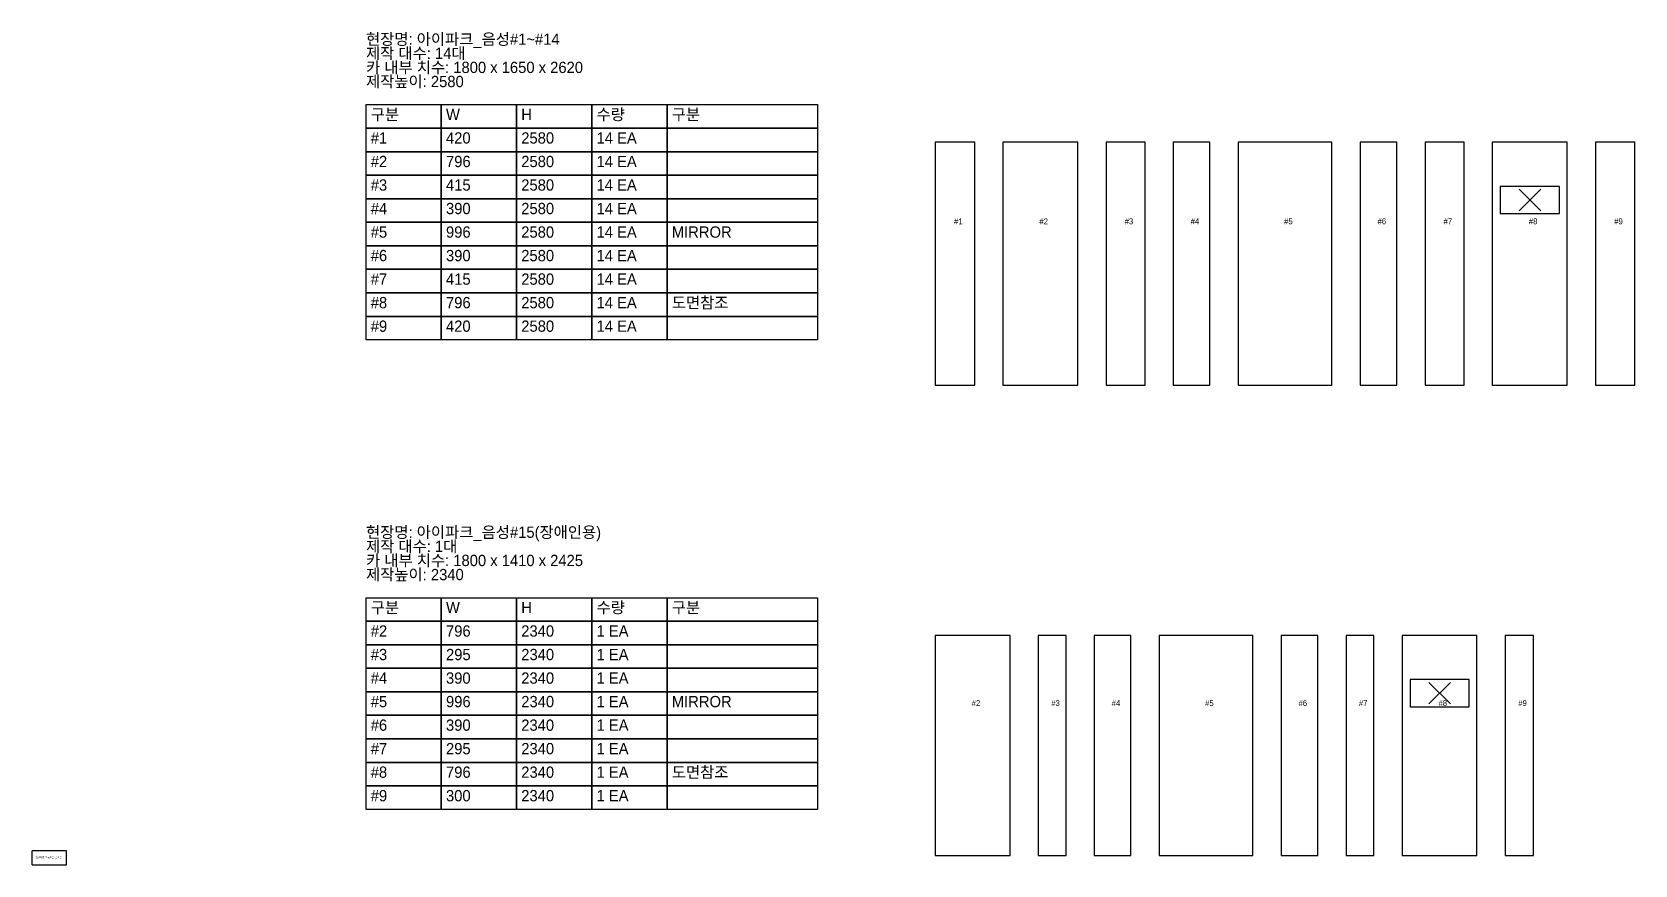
# Model space of a CAD drawing. Header units: millimetres. Extents: x -3500 to 13538, y 0 to 8851.
import ezdxf
from ezdxf.enums import TextEntityAlignment as Align

# ---------------------------------------------------------------- set-up
doc = ezdxf.new("R2010")
doc.units = ezdxf.units.MM
doc.layers.add('레이져', color=7, linetype='Continuous')
doc.styles.add('GHS', font='romans.shx', dxfattribs={"width": 0.9, "height": 35, "bigfont": 'ghs.shx'})
doc.styles.add('mydim1', font='gulim.ttc', dxfattribs={"width": 0.9})

msp = doc.modelspace()

# ---------------------------------------------------------------- linework, layer by layer
for p, q in [((50, 8080), (850, 8080)), ((50, 7830), (50, 8080)), ((850, 8080), (850, 7830)), ((850, 8080), (1650, 8080)), ((850, 7830), (850, 8080)), ((1650, 8080), (1650, 7830)), ((1650, 8080), (2450, 8080)), ((1650, 7830), (1650, 8080)), ((2450, 8080), (2450, 7830)), ((2450, 8080), (3250, 8080)), ((2450, 7830), (2450, 8080)), ((3250, 8080), (3250, 7830)), ((3250, 8080), (4850, 8080)), ((3250, 7830), (3250, 8080)), ((4850, 8080), (4850, 7830)), ((850, 7830), (50, 7830)), ((50, 7830), (850, 7830)), ((50, 7580), (50, 7830)), ((1650, 7830), (850, 7830)), ((850, 7830), (850, 7580)), ((850, 7830), (1650, 7830)), ((850, 7580), (850, 7830)), ((2450, 7830), (1650, 7830)), ((1650, 7830), (1650, 7580)), ((1650, 7830), (2450, 7830)), ((1650, 7580), (1650, 7830)), ((3250, 7830), (2450, 7830)), ((2450, 7830), (2450, 7580)), ((2450, 7830), (3250, 7830)), ((2450, 7580), (2450, 7830)), ((4850, 7830), (3250, 7830)), ((3250, 7830), (3250, 7580)), ((3250, 7830), (4850, 7830)), ((3250, 7580), (3250, 7830)), ((4850, 7830), (4850, 7580)), ((850, 7580), (50, 7580)), ((50, 7580), (850, 7580)), ((50, 7330), (50, 7580)), ((1650, 7580), (850, 7580)), ((850, 7580), (850, 7330)), ((850, 7580), (1650, 7580)), ((850, 7330), (850, 7580)), ((2450, 7580), (1650, 7580)), ((1650, 7580), (1650, 7330)), ((1650, 7580), (2450, 7580)), ((1650, 7330), (1650, 7580)), ((3250, 7580), (2450, 7580)), ((2450, 7580), (2450, 7330)), ((2450, 7580), (3250, 7580)), ((2450, 7330), (2450, 7580)), ((4850, 7580), (3250, 7580)), ((3250, 7580), (3250, 7330)), ((3250, 7580), (4850, 7580)), ((3250, 7330), (3250, 7580)), ((4850, 7580), (4850, 7330)), ((850, 7330), (50, 7330)), ((50, 7330), (850, 7330)), ((50, 7080), (50, 7330)), ((1650, 7330), (850, 7330)), ((850, 7330), (850, 7080)), ((850, 7330), (1650, 7330)), ((850, 7080), (850, 7330)), ((2450, 7330), (1650, 7330)), ((1650, 7330), (1650, 7080)), ((1650, 7330), (2450, 7330)), ((1650, 7080), (1650, 7330)), ((3250, 7330), (2450, 7330)), ((2450, 7330), (2450, 7080)), ((2450, 7330), (3250, 7330)), ((2450, 7080), (2450, 7330)), ((4850, 7330), (3250, 7330)), ((3250, 7330), (3250, 7080)), ((3250, 7330), (4850, 7330)), ((3250, 7080), (3250, 7330)), ((4850, 7330), (4850, 7080)), ((850, 7080), (50, 7080)), ((50, 7080), (850, 7080)), ((50, 6830), (50, 7080)), ((1650, 7080), (850, 7080)), ((850, 7080), (850, 6830)), ((850, 7080), (1650, 7080)), ((850, 6830), (850, 7080)), ((2450, 7080), (1650, 7080)), ((1650, 7080), (1650, 6830)), ((1650, 7080), (2450, 7080)), ((1650, 6830), (1650, 7080)), ((3250, 7080), (2450, 7080)), ((2450, 7080), (2450, 6830)), ((2450, 7080), (3250, 7080)), ((2450, 6830), (2450, 7080)), ((4850, 7080), (3250, 7080)), ((3250, 7080), (3250, 6830)), ((3250, 7080), (4850, 7080)), ((3250, 6830), (3250, 7080)), ((4850, 7080), (4850, 6830)), ((850, 6830), (50, 6830)), ((50, 6830), (850, 6830)), ((50, 6580), (50, 6830)), ((1650, 6830), (850, 6830)), ((850, 6830), (850, 6580)), ((850, 6830), (1650, 6830)), ((850, 6580), (850, 6830)), ((2450, 6830), (1650, 6830)), ((1650, 6830), (1650, 6580)), ((1650, 6830), (2450, 6830)), ((1650, 6580), (1650, 6830)), ((3250, 6830), (2450, 6830)), ((2450, 6830), (2450, 6580)), ((2450, 6830), (3250, 6830)), ((2450, 6580), (2450, 6830)), ((4850, 6830), (3250, 6830)), ((3250, 6830), (3250, 6580)), ((3250, 6830), (4850, 6830)), ((3250, 6580), (3250, 6830)), ((4850, 6830), (4850, 6580)), ((850, 6580), (50, 6580)), ((50, 6580), (850, 6580)), ((50, 6330), (50, 6580)), ((1650, 6580), (850, 6580)), ((850, 6580), (850, 6330)), ((850, 6580), (1650, 6580)), ((850, 6330), (850, 6580)), ((2450, 6580), (1650, 6580)), ((1650, 6580), (1650, 6330)), ((1650, 6580), (2450, 6580)), ((1650, 6330), (1650, 6580)), ((3250, 6580), (2450, 6580)), ((2450, 6580), (2450, 6330)), ((2450, 6580), (3250, 6580)), ((2450, 6330), (2450, 6580)), ((4850, 6580), (3250, 6580)), ((3250, 6580), (3250, 6330)), ((3250, 6580), (4850, 6580)), ((3250, 6330), (3250, 6580)), ((4850, 6580), (4850, 6330)), ((850, 6330), (50, 6330)), ((50, 6330), (850, 6330)), ((50, 6080), (50, 6330)), ((1650, 6330), (850, 6330)), ((850, 6330), (850, 6080)), ((850, 6330), (1650, 6330)), ((850, 6080), (850, 6330)), ((2450, 6330), (1650, 6330)), ((1650, 6330), (1650, 6080)), ((1650, 6330), (2450, 6330)), ((1650, 6080), (1650, 6330)), ((3250, 6330), (2450, 6330)), ((2450, 6330), (2450, 6080)), ((2450, 6330), (3250, 6330)), ((2450, 6080), (2450, 6330)), ((4850, 6330), (3250, 6330)), ((3250, 6330), (3250, 6080)), ((3250, 6330), (4850, 6330)), ((3250, 6080), (3250, 6330)), ((4850, 6330), (4850, 6080)), ((850, 6080), (50, 6080)), ((50, 6080), (850, 6080)), ((50, 5830), (50, 6080)), ((1650, 6080), (850, 6080)), ((850, 6080), (850, 5830)), ((850, 6080), (1650, 6080)), ((850, 5830), (850, 6080)), ((2450, 6080), (1650, 6080)), ((1650, 6080), (1650, 5830)), ((1650, 6080), (2450, 6080)), ((1650, 5830), (1650, 6080)), ((3250, 6080), (2450, 6080)), ((2450, 6080), (2450, 5830)), ((2450, 6080), (3250, 6080)), ((2450, 5830), (2450, 6080)), ((4850, 6080), (3250, 6080)), ((3250, 6080), (3250, 5830)), ((3250, 6080), (4850, 6080)), ((3250, 5830), (3250, 6080)), ((4850, 6080), (4850, 5830)), ((850, 5830), (50, 5830)), ((50, 5830), (850, 5830)), ((50, 5580), (50, 5830)), ((1650, 5830), (850, 5830)), ((850, 5830), (850, 5580)), ((850, 5830), (1650, 5830)), ((850, 5580), (850, 5830)), ((2450, 5830), (1650, 5830)), ((1650, 5830), (1650, 5580)), ((1650, 5830), (2450, 5830)), ((1650, 5580), (1650, 5830)), ((3250, 5830), (2450, 5830)), ((2450, 5830), (2450, 5580)), ((2450, 5830), (3250, 5830)), ((2450, 5580), (2450, 5830)), ((4850, 5830), (3250, 5830)), ((3250, 5830), (3250, 5580)), ((3250, 5830), (4850, 5830)), ((3250, 5580), (3250, 5830)), ((4850, 5830), (4850, 5580)), ((850, 5580), (50, 5580)), ((1650, 5580), (850, 5580)), ((2450, 5580), (1650, 5580)), ((3250, 5580), (2450, 5580)), ((4850, 5580), (3250, 5580)), ((50, 2840), (850, 2840)), ((50, 2590), (50, 2840)), ((850, 2840), (850, 2590)), ((850, 2840), (1650, 2840)), ((850, 2590), (850, 2840)), ((1650, 2840), (1650, 2590)), ((1650, 2840), (2450, 2840)), ((1650, 2590), (1650, 2840)), ((2450, 2840), (2450, 2590)), ((2450, 2840), (3250, 2840)), ((2450, 2590), (2450, 2840)), ((3250, 2840), (3250, 2590)), ((3250, 2840), (4850, 2840)), ((3250, 2590), (3250, 2840)), ((4850, 2840), (4850, 2590)), ((850, 2590), (50, 2590)), ((50, 2590), (850, 2590)), ((50, 2340), (50, 2590)), ((1650, 2590), (850, 2590)), ((850, 2590), (850, 2340)), ((850, 2590), (1650, 2590)), ((850, 2340), (850, 2590)), ((2450, 2590), (1650, 2590)), ((1650, 2590), (1650, 2340)), ((1650, 2590), (2450, 2590)), ((1650, 2340), (1650, 2590)), ((3250, 2590), (2450, 2590)), ((2450, 2590), (2450, 2340)), ((2450, 2590), (3250, 2590)), ((2450, 2340), (2450, 2590)), ((4850, 2590), (3250, 2590)), ((3250, 2590), (3250, 2340)), ((3250, 2590), (4850, 2590)), ((3250, 2340), (3250, 2590)), ((4850, 2590), (4850, 2340)), ((850, 2340), (50, 2340)), ((50, 2340), (850, 2340)), ((50, 2090), (50, 2340)), ((1650, 2340), (850, 2340)), ((850, 2340), (850, 2090)), ((850, 2340), (1650, 2340)), ((850, 2090), (850, 2340)), ((2450, 2340), (1650, 2340)), ((1650, 2340), (1650, 2090)), ((1650, 2340), (2450, 2340)), ((1650, 2090), (1650, 2340)), ((3250, 2340), (2450, 2340)), ((2450, 2340), (2450, 2090)), ((2450, 2340), (3250, 2340)), ((2450, 2090), (2450, 2340)), ((4850, 2340), (3250, 2340)), ((3250, 2340), (3250, 2090)), ((3250, 2340), (4850, 2340)), ((3250, 2090), (3250, 2340)), ((4850, 2340), (4850, 2090)), ((850, 2090), (50, 2090)), ((50, 2090), (850, 2090)), ((50, 1840), (50, 2090)), ((1650, 2090), (850, 2090)), ((850, 2090), (850, 1840)), ((850, 2090), (1650, 2090)), ((850, 1840), (850, 2090)), ((2450, 2090), (1650, 2090)), ((1650, 2090), (1650, 1840)), ((1650, 2090), (2450, 2090)), ((1650, 1840), (1650, 2090)), ((3250, 2090), (2450, 2090)), ((2450, 2090), (2450, 1840)), ((2450, 2090), (3250, 2090)), ((2450, 1840), (2450, 2090)), ((4850, 2090), (3250, 2090)), ((3250, 2090), (3250, 1840)), ((3250, 2090), (4850, 2090)), ((3250, 1840), (3250, 2090)), ((4850, 2090), (4850, 1840)), ((850, 1840), (50, 1840)), ((50, 1840), (850, 1840)), ((50, 1590), (50, 1840)), ((1650, 1840), (850, 1840)), ((850, 1840), (850, 1590)), ((850, 1840), (1650, 1840)), ((850, 1590), (850, 1840)), ((2450, 1840), (1650, 1840)), ((1650, 1840), (1650, 1590)), ((1650, 1840), (2450, 1840)), ((1650, 1590), (1650, 1840)), ((3250, 1840), (2450, 1840)), ((2450, 1840), (2450, 1590)), ((2450, 1840), (3250, 1840)), ((2450, 1590), (2450, 1840)), ((4850, 1840), (3250, 1840)), ((3250, 1840), (3250, 1590)), ((3250, 1840), (4850, 1840)), ((3250, 1590), (3250, 1840)), ((4850, 1840), (4850, 1590)), ((850, 1590), (50, 1590)), ((50, 1590), (850, 1590)), ((50, 1340), (50, 1590)), ((1650, 1590), (850, 1590)), ((850, 1590), (850, 1340)), ((850, 1590), (1650, 1590)), ((850, 1340), (850, 1590)), ((2450, 1590), (1650, 1590)), ((1650, 1590), (1650, 1340)), ((1650, 1590), (2450, 1590)), ((1650, 1340), (1650, 1590)), ((3250, 1590), (2450, 1590)), ((2450, 1590), (2450, 1340)), ((2450, 1590), (3250, 1590)), ((2450, 1340), (2450, 1590)), ((4850, 1590), (3250, 1590)), ((3250, 1590), (3250, 1340)), ((3250, 1590), (4850, 1590)), ((3250, 1340), (3250, 1590)), ((4850, 1590), (4850, 1340)), ((850, 1340), (50, 1340)), ((50, 1340), (850, 1340)), ((50, 1090), (50, 1340)), ((1650, 1340), (850, 1340)), ((850, 1340), (850, 1090)), ((850, 1340), (1650, 1340)), ((850, 1090), (850, 1340)), ((2450, 1340), (1650, 1340)), ((1650, 1340), (1650, 1090)), ((1650, 1340), (2450, 1340)), ((1650, 1090), (1650, 1340)), ((3250, 1340), (2450, 1340)), ((2450, 1340), (2450, 1090)), ((2450, 1340), (3250, 1340)), ((2450, 1090), (2450, 1340)), ((4850, 1340), (3250, 1340)), ((3250, 1340), (3250, 1090)), ((3250, 1340), (4850, 1340)), ((3250, 1090), (3250, 1340)), ((4850, 1340), (4850, 1090)), ((850, 1090), (50, 1090)), ((50, 1090), (850, 1090)), ((50, 840), (50, 1090)), ((1650, 1090), (850, 1090)), ((850, 1090), (850, 840)), ((850, 1090), (1650, 1090)), ((850, 840), (850, 1090)), ((2450, 1090), (1650, 1090)), ((1650, 1090), (1650, 840)), ((1650, 1090), (2450, 1090)), ((1650, 840), (1650, 1090)), ((3250, 1090), (2450, 1090)), ((2450, 1090), (2450, 840)), ((2450, 1090), (3250, 1090)), ((2450, 840), (2450, 1090)), ((4850, 1090), (3250, 1090)), ((3250, 1090), (3250, 840)), ((3250, 1090), (4850, 1090)), ((3250, 840), (3250, 1090)), ((4850, 1090), (4850, 840)), ((850, 840), (50, 840)), ((50, 840), (850, 840)), ((50, 590), (50, 840)), ((1650, 840), (850, 840)), ((850, 840), (850, 590)), ((850, 840), (1650, 840)), ((850, 590), (850, 840)), ((2450, 840), (1650, 840)), ((1650, 840), (1650, 590)), ((1650, 840), (2450, 840)), ((1650, 590), (1650, 840)), ((3250, 840), (2450, 840)), ((2450, 840), (2450, 590)), ((2450, 840), (3250, 840)), ((2450, 590), (2450, 840)), ((4850, 840), (3250, 840)), ((3250, 840), (3250, 590)), ((3250, 840), (4850, 840)), ((3250, 590), (3250, 840)), ((4850, 840), (4850, 590)), ((850, 590), (50, 590)), ((1650, 590), (850, 590)), ((2450, 590), (1650, 590)), ((3250, 590), (2450, 590)), ((4850, 590), (3250, 590))]:
    msp.add_line(p, q)
at = {"linetype": 'Continuous', "lineweight": 25}
for p, q in [((-3134, 150), (-3500, 150)), ((-3500, 0), (-3500, 150)), ((-3500, 0), (-3134, 0)), ((-3134, 0), (-3134, 150))]:
    msp.add_line(p, q, dxfattribs=at)
at = {"layer": '레이져'}
for p, q in [((6520, 7680), (6100, 7680)), ((6100, 7680), (6100, 5100)), ((6520, 5100), (6520, 7680)), ((7616, 7680), (6820, 7680)), ((6820, 7680), (6820, 5100)), ((7616, 5100), (7616, 7680)), ((8331, 7680), (7916, 7680)), ((7916, 7680), (7916, 5100)), ((8331, 5100), (8331, 7680)), ((9021, 7680), (8631, 7680)), ((8631, 7680), (8631, 5100)), ((9021, 5100), (9021, 7680)), ((10317, 7680), (9321, 7680)), ((9321, 7680), (9321, 5100)), ((10317, 5100), (10317, 7680)), ((11007, 7680), (10617, 7680)), ((10617, 7680), (10617, 5100)), ((11007, 5100), (11007, 7680)), ((11722, 7680), (11307, 7680)), ((11307, 7680), (11307, 5100)), ((11722, 5100), (11722, 7680)), ((12818, 7680), (12022, 7680)), ((12022, 7680), (12022, 5100)), ((12818, 5100), (12818, 7680)), ((13538, 7680), (13118, 7680)), ((13118, 7680), (13118, 5100)), ((13538, 5100), (13538, 7680)), ((12737, 7209), (12107, 7209)), ((12107, 7209), (12107, 6922)), ((12307, 6951), (12537, 7180)), ((12537, 6951), (12307, 7180)), ((12737, 6922), (12737, 7209)), ((12107, 6922), (12737, 6922)), ((6100, 5100), (6520, 5100)), ((6820, 5100), (7616, 5100)), ((7916, 5100), (8331, 5100)), ((8631, 5100), (9021, 5100)), ((9321, 5100), (10317, 5100)), ((10617, 5100), (11007, 5100)), ((11307, 5100), (11722, 5100)), ((12022, 5100), (12818, 5100)), ((13118, 5100), (13538, 5100)), ((6896, 2440), (6100, 2440)), ((6100, 2440), (6100, 100)), ((6896, 100), (6896, 2440)), ((7491, 2440), (7196, 2440)), ((7196, 2440), (7196, 100)), ((7491, 100), (7491, 2440)), ((8181, 2440), (7791, 2440)), ((7791, 2440), (7791, 100)), ((8181, 100), (8181, 2440)), ((9477, 2440), (8481, 2440)), ((8481, 2440), (8481, 100)), ((9477, 100), (9477, 2440)), ((10167, 2440), (9777, 2440)), ((9777, 2440), (9777, 100)), ((10167, 100), (10167, 2440)), ((10762, 2440), (10467, 2440)), ((10467, 2440), (10467, 100)), ((10762, 100), (10762, 2440)), ((11858, 2440), (11062, 2440)), ((11062, 2440), (11062, 100)), ((11858, 100), (11858, 2440)), ((12458, 2440), (12158, 2440)), ((12158, 2440), (12158, 100)), ((12458, 100), (12458, 2440)), ((11777, 1969), (11147, 1969)), ((11147, 1969), (11147, 1682)), ((11347, 1711), (11577, 1940)), ((11577, 1711), (11347, 1940)), ((11777, 1682), (11777, 1969)), ((11147, 1682), (11777, 1682)), ((6100, 100), (6896, 100)), ((7196, 100), (7491, 100)), ((7791, 100), (8181, 100)), ((8481, 100), (9477, 100)), ((9777, 100), (10167, 100)), ((10467, 100), (10762, 100)), ((11062, 100), (11858, 100)), ((12158, 100), (12458, 100))]:
    msp.add_line(p, q, dxfattribs=at)

# ---------------------------------------------------------------- texts
at = {"style": 'mydim1'}
for s, p in [('제작 대수: 14대', (50, 8530)), ('현장명: 아이파크_음성#1~#14', (50, 8680)), ('카 내부 치수: 1800 x 1650 x 2620', (50, 8380)), ('제작높이: 2580', (50, 8230)), ('구분', (100, 7880)), ('W', (900, 7880)), ('H', (1700, 7880)), ('수량', (2500, 7880)), ('구분', (3300, 7880)), ('#1', (100, 7630)), ('420', (900, 7630)), ('2580', (1700, 7630)), ('14 EA', (2500, 7630)), ('#2', (100, 7380)), ('796', (900, 7380)), ('2580', (1700, 7380)), ('14 EA', (2500, 7380)), ('#3', (100, 7130)), ('415', (900, 7130)), ('2580', (1700, 7130)), ('14 EA', (2500, 7130)), ('#4', (100, 6880)), ('390', (900, 6880)), ('2580', (1700, 6880)), ('14 EA', (2500, 6880)), ('#5', (100, 6630)), ('996', (900, 6630)), ('2580', (1700, 6630)), ('14 EA', (2500, 6630)), ('MIRROR', (3300, 6630)), ('#6', (100, 6380)), ('390', (900, 6380)), ('2580', (1700, 6380)), ('14 EA', (2500, 6380)), ('#7', (100, 6130)), ('415', (900, 6130)), ('2580', (1700, 6130)), ('14 EA', (2500, 6130)), ('#8', (100, 5880)), ('796', (900, 5880)), ('2580', (1700, 5880)), ('14 EA', (2500, 5880)), ('도면참조', (3300, 5880)), ('#9', (100, 5630)), ('420', (900, 5630)), ('2580', (1700, 5630)), ('14 EA', (2500, 5630)), ('현장명: 아이파크_음성#15(장애인용)', (50, 3440)), ('제작 대수: 1대', (50, 3290)), ('카 내부 치수: 1800 x 1410 x 2425', (50, 3140)), ('제작높이: 2340', (50, 2990)), ('구분', (100, 2640)), ('W', (900, 2640)), ('H', (1700, 2640)), ('수량', (2500, 2640)), ('구분', (3300, 2640)), ('#2', (100, 2390)), ('796', (900, 2390)), ('2340', (1700, 2390)), ('1 EA', (2500, 2390)), ('#3', (100, 2140)), ('295', (900, 2140)), ('2340', (1700, 2140)), ('1 EA', (2500, 2140)), ('#4', (100, 1890)), ('390', (900, 1890)), ('2340', (1700, 1890)), ('1 EA', (2500, 1890)), ('#5', (100, 1640)), ('996', (900, 1640)), ('2340', (1700, 1640)), ('1 EA', (2500, 1640)), ('MIRROR', (3300, 1640)), ('#6', (100, 1390)), ('390', (900, 1390)), ('2340', (1700, 1390)), ('1 EA', (2500, 1390)), ('#7', (100, 1140)), ('295', (900, 1140)), ('2340', (1700, 1140)), ('1 EA', (2500, 1140)), ('#8', (100, 890)), ('796', (900, 890)), ('2340', (1700, 890)), ('1 EA', (2500, 890)), ('도면참조', (3300, 890)), ('#9', (100, 640)), ('300', (900, 640)), ('2340', (1700, 640)), ('1 EA', (2500, 640))]:
    msp.add_text(s, height=120, dxfattribs=at).set_placement(p, align=Align.BOTTOM_LEFT)
at = {"color": 2, "linetype": 'Continuous', "style": 'GHS', "width": 0.9}
msp.add_text('오성이엘 자동작도 결과물', height=20, dxfattribs=at).set_placement((-3464, 68))
at = {"layer": '레이져', "style": 'mydim1'}
for s, p in [('#1', (6300, 6790)), ('#2', (7208, 6790)), ('#3', (8114, 6790)), ('#4', (8816, 6790)), ('#5', (9809, 6790)), ('#6', (10802, 6790)), ('#7', (11504, 6790)), ('#8', (12410, 6790)), ('#9', (13318, 6790)), ('#2', (6488, 1670)), ('#3', (7334, 1670)), ('#4', (7976, 1670)), ('#5', (8969, 1670)), ('#6', (9962, 1670)), ('#7', (10604, 1670)), ('#8', (11450, 1670)), ('#9', (12298, 1670))]:
    msp.add_text(s, height=62.5, dxfattribs=at).set_placement(p, align=Align.BOTTOM_LEFT)

doc.saveas('drawing.dxf')
